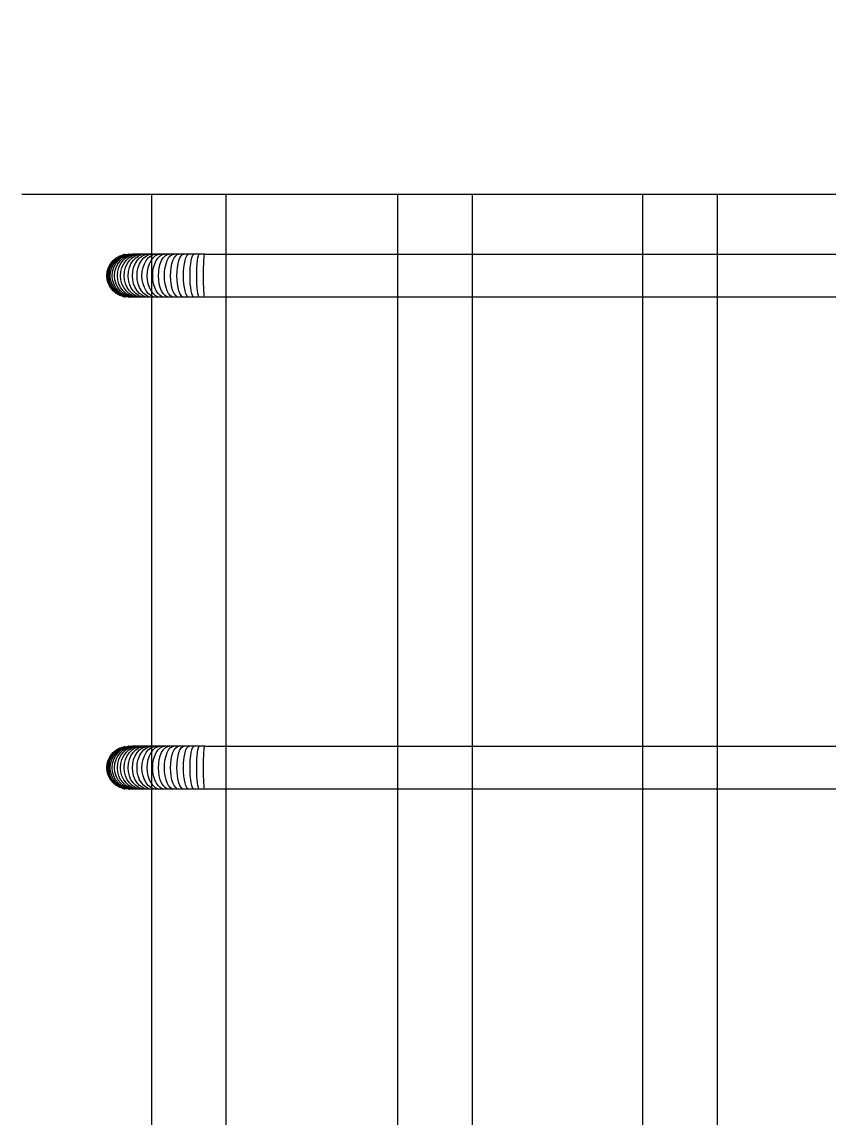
# Model space of a CAD drawing. Header units: inches. Extents: x 31 to 716, y 21 to 143.
# Drawn here: x 270.709 to 272.277, y 83.808 to 85.937 of the extents above; entities that cross this region are included whole.
import ezdxf

# ---------------------------------------------------------------- set-up
doc = ezdxf.new("R2010")
doc.units = ezdxf.units.IN
doc.header["$MEASUREMENT"] = 0
doc.layers.add('A-LIN-10', color=1, linetype='Continuous')
doc.layers.add('INNO-RFT-Y', color=2, linetype='Continuous')

# ---------------------------------------------------------------- blocks, each defined once
blk = doc.blocks.new('rebar red 2')
at = {"color": 1}
for p, q in [((-52.24491, -96.5527), (-52.24402, -96.55161)), ((-52.24485, -96.5527), (-52.24395, -96.55161)), ((-52.24463, -96.5527), (-52.24374, -96.55161)), ((-52.24427, -96.5527), (-52.2434, -96.55161)), ((-52.24402, -96.55161), (-52.24395, -96.55161)), ((-52.24395, -96.55161), (-52.24293, -96.55072)), ((-52.24378, -96.5527), (-52.24291, -96.55161)), ((-52.24374, -96.55161), (-52.24266, -96.55072)), ((-52.2434, -96.55161), (-52.24233, -96.55072)), ((-52.24314, -96.5527), (-52.24229, -96.55161)), ((-52.24293, -96.55072), (-52.24286, -96.55072)), ((-52.24291, -96.55161), (-52.24186, -96.55072)), ((-52.24286, -96.55072), (-52.24169, -96.55005)), ((-52.24266, -96.55072), (-52.24143, -96.55005)), ((-52.24237, -96.5527), (-52.24154, -96.55161)), ((-52.24233, -96.55072), (-52.24111, -96.55005)), ((-52.24229, -96.55161), (-52.24126, -96.55072)), ((-52.24186, -96.55072), (-52.24066, -96.55005)), ((-52.24169, -96.55005), (-52.24162, -96.55005)), ((-52.24162, -96.55005), (-52.24034, -96.54964)), ((-52.24154, -96.55161), (-52.24053, -96.55072)), ((-52.24146, -96.5527), (-52.24066, -96.55161)), ((-52.24143, -96.55005), (-52.24009, -96.54964)), ((-52.24126, -96.55072), (-52.24008, -96.55005)), ((-52.24111, -96.55005), (-52.23978, -96.54964)), ((-52.24066, -96.55005), (-52.23935, -96.54964)), ((-52.24066, -96.55161), (-52.23968, -96.55072)), ((-52.24053, -96.55072), (-52.23939, -96.55005)), ((-52.24043, -96.5527), (-52.23966, -96.55161)), ((-52.24009, -96.54964), (-52.24034, -96.54964)), ((-52.24009, -96.54964), (-52.23978, -96.54964)), ((-52.24008, -96.55005), (-52.2388, -96.54964)), ((-52.23978, -96.54964), (-52.23893, -96.54951)), ((-52.23978, -96.54964), (-52.23935, -96.54964)), ((-52.23968, -96.55072), (-52.23857, -96.55005)), ((-52.23966, -96.55161), (-52.23871, -96.55072)), ((-52.23939, -96.55005), (-52.23814, -96.54964)), ((-52.23935, -96.54964), (-52.23893, -96.54951)), ((-52.23927, -96.5527), (-52.23853, -96.55161)), ((-52.23888, -96.54951), (-52.23893, -96.54951)), ((-52.23893, -96.54951), (-52.2389, -96.54951)), ((-52.2389, -96.54951), (-52.23888, -96.54951)), ((-52.23882, -96.54952), (-52.23888, -96.54951)), ((-52.23882, -96.54952), (-52.2387, -96.54951)), ((-52.2388, -96.54964), (-52.23747, -96.54951)), ((-52.23871, -96.55072), (-52.23763, -96.55005)), ((-52.2387, -96.54951), (-52.23747, -96.54951)), ((-52.23857, -96.55005), (-52.23736, -96.54964)), ((-52.23853, -96.55161), (-52.23762, -96.55072)), ((-52.23814, -96.54964), (-52.23684, -96.54951)), ((-52.238, -96.5527), (-52.23729, -96.55161)), ((-52.23763, -96.55005), (-52.23647, -96.54964)), ((-52.23762, -96.55072), (-52.23659, -96.55005)), ((-52.23684, -96.54951), (-52.23747, -96.54951)), ((-52.23736, -96.54964), (-52.2361, -96.54951)), ((-52.23729, -96.55161), (-52.23642, -96.55072)), ((-52.2361, -96.54951), (-52.23684, -96.54951)), ((-52.23661, -96.5527), (-52.23594, -96.55161)), ((-52.23659, -96.55005), (-52.23547, -96.54964)), ((-52.23647, -96.54964), (-52.23525, -96.54951)), ((-52.23642, -96.55072), (-52.23544, -96.55005)), ((-52.23525, -96.54951), (-52.2361, -96.54951)), ((-52.23594, -96.55161), (-52.23512, -96.55072)), ((-52.23547, -96.54964), (-52.2343, -96.54951)), ((-52.23544, -96.55005), (-52.23436, -96.54964)), ((-52.2343, -96.54951), (-52.23525, -96.54951)), ((-52.23512, -96.55072), (-52.23418, -96.55005)), ((-52.23511, -96.5527), (-52.23448, -96.55161)), ((-52.23448, -96.55161), (-52.23371, -96.55072)), ((-52.23436, -96.54964), (-52.23325, -96.54951)), ((-52.23325, -96.54951), (-52.2343, -96.54951)), ((-52.23418, -96.55005), (-52.23317, -96.54964)), ((-52.23371, -96.55072), (-52.23283, -96.55005)), ((-52.23351, -96.5527), (-52.23292, -96.55161)), ((-52.23211, -96.54951), (-52.23325, -96.54951)), ((-52.23317, -96.54964), (-52.23211, -96.54951)), ((-52.23292, -96.55161), (-52.2322, -96.55072)), ((-52.23283, -96.55005), (-52.23187, -96.54964)), ((-52.2322, -96.55072), (-52.23138, -96.55005)), ((-52.23088, -96.54951), (-52.23211, -96.54951)), ((-52.23187, -96.54964), (-52.23088, -96.54951)), ((-52.23182, -96.5527), (-52.23127, -96.55161)), ((-52.23138, -96.55005), (-52.23049, -96.54964)), ((-52.23127, -96.55161), (-52.23061, -96.55072)), ((-52.22957, -96.54951), (-52.23088, -96.54951)), ((-52.23061, -96.55072), (-52.22985, -96.55005)), ((-52.23049, -96.54964), (-52.22957, -96.54951)), ((-52.23004, -96.5527), (-52.22954, -96.55161)), ((-52.22985, -96.55005), (-52.22903, -96.54964)), ((-52.22817, -96.54951), (-52.22957, -96.54951)), ((-52.22954, -96.55161), (-52.22893, -96.55072)), ((-52.22903, -96.54964), (-52.22817, -96.54951)), ((-52.22893, -96.55072), (-52.22824, -96.55005)), ((-52.22824, -96.55005), (-52.22749, -96.54964)), ((-52.22818, -96.5527), (-52.22773, -96.55161)), ((-52.22671, -96.54951), (-52.22817, -96.54951)), ((-52.22773, -96.55161), (-52.22718, -96.55072)), ((-52.22749, -96.54964), (-52.22671, -96.54951)), ((-52.22718, -96.55072), (-52.22656, -96.55005)), ((-52.22518, -96.54951), (-52.22671, -96.54951)), ((-52.22656, -96.55005), (-52.22589, -96.54964)), ((-52.22624, -96.5527), (-52.22585, -96.55161)), ((-52.22589, -96.54964), (-52.22518, -96.54951)), ((-52.22585, -96.55161), (-52.22537, -96.55072)), ((-52.22537, -96.55072), (-52.22481, -96.55005)), ((-52.2236, -96.54951), (-52.22518, -96.54951)), ((-52.22481, -96.55005), (-52.22422, -96.54964)), ((-52.22425, -96.5527), (-52.22391, -96.55161)), ((-52.22422, -96.54964), (-52.2236, -96.54951)), ((-52.22391, -96.55161), (-52.22349, -96.55072)), ((-52.22196, -96.54951), (-52.2236, -96.54951)), ((-52.22349, -96.55072), (-52.22301, -96.55005)), ((-52.22301, -96.55005), (-52.22249, -96.54964)), ((-52.22249, -96.54964), (-52.22196, -96.54951)), ((-52.2222, -96.5527), (-52.22191, -96.55161)), ((-52.22027, -96.54951), (-52.22196, -96.54951)), ((-52.22191, -96.55161), (-52.22156, -96.55072)), ((-52.22156, -96.55072), (-52.22116, -96.55005)), ((-52.22116, -96.55005), (-52.22072, -96.54964)), ((-52.22072, -96.54964), (-52.22027, -96.54951)), ((-52.21855, -96.54951), (-52.22027, -96.54951)), ((-52.2201, -96.5527), (-52.21987, -96.55161)), ((-52.21987, -96.55161), (-52.21959, -96.55072)), ((-52.21959, -96.55072), (-52.21926, -96.55005)), ((-52.21926, -96.55005), (-52.21891, -96.54964)), ((-52.21891, -96.54964), (-52.21855, -96.54951)), ((-52.2168, -96.54951), (-52.21855, -96.54951)), ((-52.21797, -96.5527), (-52.21779, -96.55161)), ((-52.21779, -96.55161), (-52.21758, -96.55072)), ((-52.21758, -96.55072), (-52.21734, -96.55005)), ((-52.21734, -96.55005), (-52.21707, -96.54964)), ((-52.21707, -96.54964), (-52.2168, -96.54951)), ((-52.21502, -96.54951), (-52.2168, -96.54951)), ((-52.2158, -96.5527), (-52.21569, -96.55161)), ((-52.21569, -96.55161), (-52.21555, -96.55072)), ((-52.21555, -96.55072), (-52.21538, -96.55005)), ((-52.21538, -96.55005), (-52.21521, -96.54964)), ((-52.21521, -96.54964), (-52.21502, -96.54951)), ((-52.21323, -96.54951), (-52.21502, -96.54951)), ((-52.21362, -96.5527), (-52.21357, -96.55161)), ((-52.21357, -96.55161), (-52.21349, -96.55072)), ((-52.21349, -96.55072), (-52.21341, -96.55005)), ((-52.21341, -96.55005), (-52.21332, -96.54964)), ((-52.21332, -96.54964), (-52.21323, -96.54951)), ((-52.21323, -96.54951), (-51.49464, -96.54951)), ((-52.24613, -96.5567), (-52.24599, -96.5553)), ((-52.24606, -96.5567), (-52.24592, -96.5553)), ((-52.24599, -96.5553), (-52.24558, -96.55395)), ((-52.24592, -96.5553), (-52.24551, -96.55395)), ((-52.24583, -96.5567), (-52.2457, -96.5553)), ((-52.2457, -96.5553), (-52.24529, -96.55395)), ((-52.24558, -96.55395), (-52.24491, -96.5527)), ((-52.24551, -96.55395), (-52.24485, -96.5527)), ((-52.24546, -96.5567), (-52.24533, -96.5553)), ((-52.24533, -96.5553), (-52.24493, -96.55395)), ((-52.24529, -96.55395), (-52.24463, -96.5527)), ((-52.24495, -96.5567), (-52.24481, -96.5553)), ((-52.24493, -96.55395), (-52.24427, -96.5527)), ((-52.24481, -96.5553), (-52.24442, -96.55395)), ((-52.24442, -96.55395), (-52.24378, -96.5527)), ((-52.24429, -96.5567), (-52.24416, -96.5553)), ((-52.24416, -96.5553), (-52.24377, -96.55395)), ((-52.24377, -96.55395), (-52.24314, -96.5527)), ((-52.24349, -96.5567), (-52.24336, -96.5553)), ((-52.24336, -96.5553), (-52.24298, -96.55395)), ((-52.24298, -96.55395), (-52.24237, -96.5527)), ((-52.24255, -96.5567), (-52.24243, -96.5553)), ((-52.24243, -96.5553), (-52.24206, -96.55395)), ((-52.24206, -96.55395), (-52.24146, -96.5527)), ((-52.24148, -96.5567), (-52.24136, -96.5553)), ((-52.24136, -96.5553), (-52.24101, -96.55395)), ((-52.24101, -96.55395), (-52.24043, -96.5527)), ((-52.24028, -96.5567), (-52.24017, -96.5553)), ((-52.24017, -96.5553), (-52.23983, -96.55395)), ((-52.23983, -96.55395), (-52.23927, -96.5527)), ((-52.23896, -96.5567), (-52.23885, -96.5553)), ((-52.23885, -96.5553), (-52.23853, -96.55395)), ((-52.23853, -96.55395), (-52.238, -96.5527)), ((-52.23752, -96.5567), (-52.23742, -96.5553)), ((-52.23742, -96.5553), (-52.23711, -96.55395)), ((-52.23711, -96.55395), (-52.23661, -96.5527)), ((-52.23597, -96.5567), (-52.23587, -96.5553)), ((-52.23587, -96.5553), (-52.23558, -96.55395)), ((-52.23558, -96.55395), (-52.23511, -96.5527)), ((-52.23431, -96.5567), (-52.23422, -96.5553)), ((-52.23422, -96.5553), (-52.23395, -96.55395)), ((-52.23395, -96.55395), (-52.23351, -96.5527)), ((-52.23256, -96.5567), (-52.23247, -96.5553)), ((-52.23247, -96.5553), (-52.23222, -96.55395)), ((-52.23222, -96.55395), (-52.23182, -96.5527)), ((-52.23071, -96.5567), (-52.23063, -96.5553)), ((-52.23063, -96.5553), (-52.23041, -96.55395)), ((-52.23041, -96.55395), (-52.23004, -96.5527)), ((-52.22878, -96.5567), (-52.22871, -96.5553)), ((-52.22871, -96.5553), (-52.22851, -96.55395)), ((-52.22851, -96.55395), (-52.22818, -96.5527)), ((-52.22678, -96.5567), (-52.22672, -96.5553)), ((-52.22672, -96.5553), (-52.22654, -96.55395)), ((-52.22654, -96.55395), (-52.22624, -96.5527)), ((-52.22471, -96.5567), (-52.22466, -96.5553)), ((-52.22466, -96.5553), (-52.2245, -96.55395)), ((-52.2245, -96.55395), (-52.22425, -96.5527)), ((-52.22259, -96.5567), (-52.22254, -96.5553)), ((-52.22254, -96.5553), (-52.22241, -96.55395)), ((-52.22241, -96.55395), (-52.2222, -96.5527)), ((-52.22041, -96.5567), (-52.22038, -96.5553)), ((-52.22038, -96.5553), (-52.22027, -96.55395)), ((-52.22027, -96.55395), (-52.2201, -96.5527)), ((-52.2182, -96.5567), (-52.21818, -96.5553)), ((-52.21818, -96.5553), (-52.2181, -96.55395)), ((-52.2181, -96.55395), (-52.21797, -96.5527)), ((-52.21596, -96.5567), (-52.21594, -96.5553)), ((-52.21594, -96.5553), (-52.21589, -96.55395)), ((-52.21589, -96.55395), (-52.2158, -96.5527)), ((-52.2137, -96.5567), (-52.21369, -96.5553)), ((-52.21369, -96.5553), (-52.21367, -96.55395)), ((-52.21367, -96.55395), (-52.21362, -96.5527)), ((-52.24599, -96.5581), (-52.24613, -96.5567)), ((-52.24592, -96.5581), (-52.24606, -96.5567)), ((-52.24558, -96.55945), (-52.24599, -96.5581)), ((-52.24551, -96.55945), (-52.24592, -96.5581)), ((-52.2457, -96.5581), (-52.24583, -96.5567)), ((-52.24529, -96.55945), (-52.2457, -96.5581)), ((-52.24533, -96.5581), (-52.24546, -96.5567)), ((-52.24493, -96.55945), (-52.24533, -96.5581)), ((-52.24481, -96.5581), (-52.24495, -96.5567)), ((-52.24442, -96.55945), (-52.24481, -96.5581)), ((-52.24416, -96.5581), (-52.24429, -96.5567)), ((-52.24377, -96.55945), (-52.24416, -96.5581)), ((-52.24336, -96.5581), (-52.24349, -96.5567)), ((-52.24298, -96.55945), (-52.24336, -96.5581)), ((-52.24243, -96.5581), (-52.24255, -96.5567)), ((-52.24206, -96.55945), (-52.24243, -96.5581)), ((-52.24136, -96.5581), (-52.24148, -96.5567)), ((-52.24101, -96.55945), (-52.24136, -96.5581)), ((-52.24017, -96.5581), (-52.24028, -96.5567)), ((-52.23983, -96.55945), (-52.24017, -96.5581)), ((-52.23885, -96.5581), (-52.23896, -96.5567)), ((-52.23853, -96.55945), (-52.23885, -96.5581)), ((-52.23742, -96.5581), (-52.23752, -96.5567)), ((-52.23711, -96.55945), (-52.23742, -96.5581)), ((-52.23587, -96.5581), (-52.23597, -96.5567)), ((-52.23558, -96.55945), (-52.23587, -96.5581)), ((-52.23422, -96.5581), (-52.23431, -96.5567)), ((-52.23395, -96.55945), (-52.23422, -96.5581)), ((-52.23247, -96.5581), (-52.23256, -96.5567)), ((-52.23222, -96.55945), (-52.23247, -96.5581)), ((-52.23063, -96.5581), (-52.23071, -96.5567)), ((-52.23041, -96.55945), (-52.23063, -96.5581)), ((-52.22871, -96.5581), (-52.22878, -96.5567)), ((-52.22851, -96.55945), (-52.22871, -96.5581)), ((-52.22672, -96.5581), (-52.22678, -96.5567)), ((-52.22654, -96.55945), (-52.22672, -96.5581)), ((-52.22466, -96.5581), (-52.22471, -96.5567)), ((-52.2245, -96.55945), (-52.22466, -96.5581)), ((-52.22254, -96.5581), (-52.22259, -96.5567)), ((-52.22241, -96.55945), (-52.22254, -96.5581)), ((-52.22038, -96.5581), (-52.22041, -96.5567)), ((-52.22027, -96.55945), (-52.22038, -96.5581)), ((-52.21818, -96.5581), (-52.2182, -96.5567)), ((-52.2181, -96.55945), (-52.21818, -96.5581)), ((-52.21594, -96.5581), (-52.21596, -96.5567)), ((-52.21589, -96.55945), (-52.21594, -96.5581)), ((-52.21369, -96.5581), (-52.2137, -96.5567)), ((-52.21367, -96.55945), (-52.21369, -96.5581)), ((-52.24491, -96.5607), (-52.24558, -96.55945)), ((-52.24485, -96.5607), (-52.24551, -96.55945)), ((-52.24463, -96.5607), (-52.24529, -96.55945)), ((-52.24427, -96.5607), (-52.24493, -96.55945)), ((-52.24402, -96.56179), (-52.24491, -96.5607)), ((-52.24395, -96.56179), (-52.24485, -96.5607)), ((-52.24374, -96.56179), (-52.24463, -96.5607)), ((-52.24378, -96.5607), (-52.24442, -96.55945)), ((-52.2434, -96.56179), (-52.24427, -96.5607)), ((-52.24395, -96.56179), (-52.24402, -96.56179)), ((-52.24293, -96.56268), (-52.24395, -96.56179)), ((-52.24291, -96.56179), (-52.24378, -96.5607)), ((-52.24314, -96.5607), (-52.24377, -96.55945)), ((-52.24266, -96.56268), (-52.24374, -96.56179)), ((-52.24233, -96.56268), (-52.2434, -96.56179)), ((-52.24229, -96.56179), (-52.24314, -96.5607)), ((-52.24237, -96.5607), (-52.24298, -96.55945)), ((-52.24286, -96.56268), (-52.24293, -96.56268)), ((-52.24186, -96.56268), (-52.24291, -96.56179)), ((-52.24169, -96.56334), (-52.24286, -96.56268)), ((-52.24143, -96.56334), (-52.24266, -96.56268)), ((-52.24154, -96.56179), (-52.24237, -96.5607)), ((-52.24111, -96.56334), (-52.24233, -96.56268)), ((-52.24126, -96.56268), (-52.24229, -96.56179)), ((-52.24146, -96.5607), (-52.24206, -96.55945)), ((-52.24066, -96.56334), (-52.24186, -96.56268)), ((-52.24053, -96.56268), (-52.24154, -96.56179)), ((-52.24066, -96.56179), (-52.24146, -96.5607)), ((-52.24008, -96.56334), (-52.24126, -96.56268)), ((-52.24043, -96.5607), (-52.24101, -96.55945)), ((-52.23968, -96.56268), (-52.24066, -96.56179)), ((-52.23939, -96.56334), (-52.24053, -96.56268)), ((-52.23966, -96.56179), (-52.24043, -96.5607)), ((-52.23927, -96.5607), (-52.23983, -96.55945)), ((-52.23857, -96.56334), (-52.23968, -96.56268)), ((-52.23871, -96.56268), (-52.23966, -96.56179)), ((-52.23853, -96.56179), (-52.23927, -96.5607)), ((-52.23763, -96.56334), (-52.23871, -96.56268)), ((-52.238, -96.5607), (-52.23853, -96.55945)), ((-52.23762, -96.56268), (-52.23853, -96.56179)), ((-52.23729, -96.56179), (-52.238, -96.5607)), ((-52.23659, -96.56334), (-52.23762, -96.56268)), ((-52.23642, -96.56268), (-52.23729, -96.56179)), ((-52.23661, -96.5607), (-52.23711, -96.55945)), ((-52.23594, -96.56179), (-52.23661, -96.5607)), ((-52.23544, -96.56334), (-52.23642, -96.56268)), ((-52.23512, -96.56268), (-52.23594, -96.56179)), ((-52.23511, -96.5607), (-52.23558, -96.55945)), ((-52.23418, -96.56334), (-52.23512, -96.56268)), ((-52.23448, -96.56179), (-52.23511, -96.5607)), ((-52.23371, -96.56268), (-52.23448, -96.56179)), ((-52.23351, -96.5607), (-52.23395, -96.55945)), ((-52.23283, -96.56334), (-52.23371, -96.56268)), ((-52.23292, -96.56179), (-52.23351, -96.5607)), ((-52.2322, -96.56268), (-52.23292, -96.56179)), ((-52.23182, -96.5607), (-52.23222, -96.55945)), ((-52.23138, -96.56334), (-52.2322, -96.56268)), ((-52.23127, -96.56179), (-52.23182, -96.5607)), ((-52.23061, -96.56268), (-52.23127, -96.56179)), ((-52.22985, -96.56334), (-52.23061, -96.56268)), ((-52.23004, -96.5607), (-52.23041, -96.55945)), ((-52.22954, -96.56179), (-52.23004, -96.5607)), ((-52.22893, -96.56268), (-52.22954, -96.56179)), ((-52.22824, -96.56334), (-52.22893, -96.56268)), ((-52.22818, -96.5607), (-52.22851, -96.55945)), ((-52.22773, -96.56179), (-52.22818, -96.5607)), ((-52.22718, -96.56268), (-52.22773, -96.56179)), ((-52.22656, -96.56334), (-52.22718, -96.56268)), ((-52.22624, -96.5607), (-52.22654, -96.55945)), ((-52.22585, -96.56179), (-52.22624, -96.5607)), ((-52.22537, -96.56268), (-52.22585, -96.56179)), ((-52.22481, -96.56334), (-52.22537, -96.56268)), ((-52.22425, -96.5607), (-52.2245, -96.55945)), ((-52.22391, -96.56179), (-52.22425, -96.5607)), ((-52.22349, -96.56268), (-52.22391, -96.56179)), ((-52.22301, -96.56334), (-52.22349, -96.56268)), ((-52.2222, -96.5607), (-52.22241, -96.55945)), ((-52.22191, -96.56179), (-52.2222, -96.5607)), ((-52.22156, -96.56268), (-52.22191, -96.56179)), ((-52.22116, -96.56334), (-52.22156, -96.56268)), ((-52.2201, -96.5607), (-52.22027, -96.55945)), ((-52.21987, -96.56179), (-52.2201, -96.5607)), ((-52.21959, -96.56268), (-52.21987, -96.56179)), ((-52.21926, -96.56334), (-52.21959, -96.56268)), ((-52.21797, -96.5607), (-52.2181, -96.55945)), ((-52.21779, -96.56179), (-52.21797, -96.5607)), ((-52.21758, -96.56268), (-52.21779, -96.56179)), ((-52.21734, -96.56334), (-52.21758, -96.56268)), ((-52.2158, -96.5607), (-52.21589, -96.55945)), ((-52.21569, -96.56179), (-52.2158, -96.5607)), ((-52.21555, -96.56268), (-52.21569, -96.56179)), ((-52.21538, -96.56334), (-52.21555, -96.56268)), ((-52.21362, -96.5607), (-52.21367, -96.55945)), ((-52.21357, -96.56179), (-52.21362, -96.5607)), ((-52.21349, -96.56268), (-52.21357, -96.56179)), ((-52.21341, -96.56334), (-52.21349, -96.56268)), ((-52.24162, -96.56334), (-52.24169, -96.56334)), ((-52.24034, -96.56375), (-52.24162, -96.56334)), ((-52.24009, -96.56375), (-52.24143, -96.56334)), ((-52.23978, -96.56375), (-52.24111, -96.56334)), ((-52.23935, -96.56375), (-52.24066, -96.56334)), ((-52.24034, -96.56375), (-52.24009, -96.56375)), ((-52.23978, -96.56375), (-52.24009, -96.56375)), ((-52.2388, -96.56375), (-52.24008, -96.56334)), ((-52.23935, -96.56375), (-52.23978, -96.56375)), ((-52.23893, -96.56389), (-52.23978, -96.56375)), ((-52.23814, -96.56375), (-52.23939, -96.56334)), ((-52.23893, -96.56389), (-52.23935, -96.56375)), ((-52.23888, -96.56389), (-52.23893, -96.56389)), ((-52.2389, -96.56389), (-52.23893, -96.56389)), ((-52.23888, -96.56389), (-52.2389, -96.56389)), ((-52.23882, -96.56388), (-52.23888, -96.56389)), ((-52.2387, -96.56389), (-52.23882, -96.56388)), ((-52.23747, -96.56389), (-52.2388, -96.56375)), ((-52.23864, -96.56387), (-52.2387, -96.56389)), ((-52.23867, -96.56387), (-52.2387, -96.56389)), ((-52.23864, -96.56387), (-52.23841, -96.56389)), ((-52.23736, -96.56375), (-52.23857, -96.56334)), ((-52.23747, -96.56389), (-52.23841, -96.56389)), ((-52.23684, -96.56389), (-52.23814, -96.56375)), ((-52.23647, -96.56375), (-52.23763, -96.56334)), ((-52.23684, -96.56389), (-52.23747, -96.56389)), ((-52.2361, -96.56389), (-52.23736, -96.56375)), ((-52.2361, -96.56389), (-52.23684, -96.56389)), ((-52.23547, -96.56375), (-52.23659, -96.56334)), ((-52.23525, -96.56389), (-52.23647, -96.56375)), ((-52.23525, -96.56389), (-52.2361, -96.56389)), ((-52.2343, -96.56389), (-52.23547, -96.56375)), ((-52.23436, -96.56375), (-52.23544, -96.56334)), ((-52.2343, -96.56389), (-52.23525, -96.56389)), ((-52.23325, -96.56389), (-52.23436, -96.56375)), ((-52.23325, -96.56389), (-52.2343, -96.56389)), ((-52.23317, -96.56375), (-52.23418, -96.56334)), ((-52.23211, -96.56389), (-52.23325, -96.56389)), ((-52.23211, -96.56389), (-52.23317, -96.56375)), ((-52.23187, -96.56375), (-52.23283, -96.56334)), ((-52.23088, -96.56389), (-52.23211, -96.56389)), ((-52.23088, -96.56389), (-52.23187, -96.56375)), ((-52.23049, -96.56375), (-52.23138, -96.56334)), ((-52.22957, -96.56389), (-52.23088, -96.56389)), ((-52.22957, -96.56389), (-52.23049, -96.56375)), ((-52.22903, -96.56375), (-52.22985, -96.56334)), ((-52.22817, -96.56389), (-52.22957, -96.56389)), ((-52.22817, -96.56389), (-52.22903, -96.56375)), ((-52.22749, -96.56375), (-52.22824, -96.56334)), ((-52.22671, -96.56389), (-52.22817, -96.56389)), ((-52.22671, -96.56389), (-52.22749, -96.56375)), ((-52.22518, -96.56389), (-52.22671, -96.56389)), ((-52.22589, -96.56375), (-52.22656, -96.56334)), ((-52.22518, -96.56389), (-52.22589, -96.56375)), ((-52.2236, -96.56389), (-52.22518, -96.56389)), ((-52.22422, -96.56375), (-52.22481, -96.56334)), ((-52.2236, -96.56389), (-52.22422, -96.56375)), ((-52.22196, -96.56389), (-52.2236, -96.56389)), ((-52.22249, -96.56375), (-52.22301, -96.56334)), ((-52.22196, -96.56389), (-52.22249, -96.56375)), ((-52.22027, -96.56389), (-52.22196, -96.56389)), ((-52.22072, -96.56375), (-52.22116, -96.56334)), ((-52.22027, -96.56389), (-52.22072, -96.56375)), ((-52.21855, -96.56389), (-52.22027, -96.56389)), ((-52.21891, -96.56375), (-52.21926, -96.56334)), ((-52.21855, -96.56389), (-52.21891, -96.56375)), ((-52.2168, -96.56389), (-52.21855, -96.56389)), ((-52.21707, -96.56375), (-52.21734, -96.56334)), ((-52.2168, -96.56389), (-52.21707, -96.56375)), ((-52.21502, -96.56389), (-52.2168, -96.56389)), ((-52.21521, -96.56375), (-52.21538, -96.56334)), ((-52.21502, -96.56389), (-52.21521, -96.56375)), ((-52.21323, -96.56389), (-52.21502, -96.56389)), ((-52.21332, -96.56375), (-52.21341, -96.56334)), ((-52.21323, -96.56389), (-52.21332, -96.56375)), ((-51.49464, -96.56389), (-52.21323, -96.56389))]:
    blk.add_line(p, q, dxfattribs=at)
blk = doc.blocks.new('*U218')
at = {"xscale": 5.790493255340768, "yscale": 5.790493255340768, "zscale": 5.790493255340768}
blk.add_blockref('rebar red 2', (300.2599, 559.1109), dxfattribs=at)
blk = doc.blocks.new('*U219')
at = {"color": 0, "linetype": 'ByBlock', "lineweight": -2, "transparency": 16777216}
for p in [(0, 0), (0, -0.9554)]:
    blk.add_blockref('*U218', p, dxfattribs=at)

msp = doc.modelspace()

# ---------------------------------------------------------------- linework, layer by layer
at = {"layer": 'A-LIN-10', "linetype": 'Continuous'}
msp.add_lwpolyline([(275.6311, 85.6014), (273.1565, 85.6014), (273.1565, 85.9365), (272.6686, 85.2662), (272.6686, 85.6014), (270.7091, 85.6014)], dxfattribs=at)
at = {"layer": 'INNO-RFT-Y', "color": 5}
for p, q in [((270.9614, 59.4365), (270.9614, 85.6014)), ((271.106, 59.4365), (271.106, 85.6014)), ((271.4393, 59.4365), (271.4394, 85.6014)), ((271.584, 59.4365), (271.5841, 85.6014)), ((271.9146, 59.4365), (271.9146, 85.6014)), ((272.0591, 85.6014), (272.0593, 59.4365))]:
    msp.add_line(p, q, dxfattribs=at)

# ---------------------------------------------------------------- block references
msp.add_blockref('*U219', (273.1448, 85.4439))

doc.saveas('drawing.dxf')
